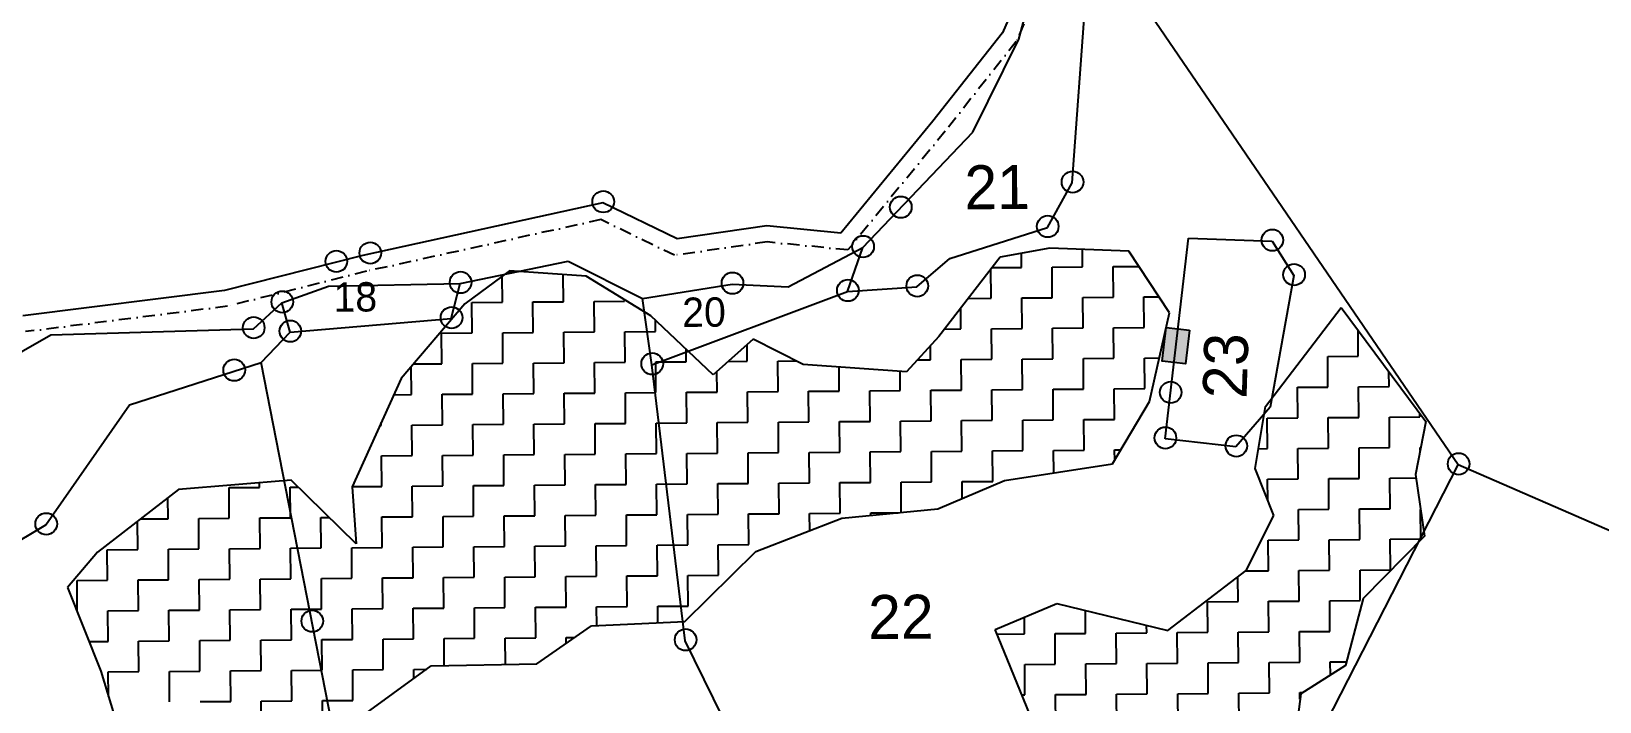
# Model space of a CAD drawing. Header units: metres. Extents: x 291193 to 293446, y 1984590 to 1987927.
# Drawn here: x 292453 to 293104, y 1986535 to 1986814 of the extents above; entities that cross this region are included whole.
import ezdxf

# ---------------------------------------------------------------- set-up
doc = ezdxf.new("R2010")
doc.units = ezdxf.units.M
doc.linetypes.add('DASHDOT', pattern=[1, 0.5, -0.25, 0, -0.25])
for name, color, linetype in [('POLY_HATCH', 12, 'Continuous'), ('POLY_PARCEL', 6, 'Continuous'), ('POLY_WATER', 4, 'Continuous'), ('SYM_STONE', 1, 'Continuous'), ('TEXT_PARCEL', 7, 'Continuous'), ('V_BOUND_LINE', 7, 'Continuous'), ('V_BOUND_STREAM_LINE', 7, 'DASHDOT')]:
    doc.layers.add(name, color=color, linetype=linetype)
doc.styles.add('TEXT_MAP', font='')
doc.styles.get('TEXT_MAP').set_extended_font_data('Kruti Dev 050')

msp = doc.modelspace()

# ---------------------------------------------------------------- hatches: boundary and pattern name
msp.add_hatch(color=256).paths.add_polyline_path([(292922.52, 1986676.69), (292932.22, 1986675.56), (292933.85, 1986689.58), (292924.15, 1986690.71)])

# ---------------------------------------------------------------- linework, layer by layer
msp.add_lwpolyline([(292933.85, 1986689.58), (292932.22, 1986675.56), (292922.52, 1986676.69), (292924.15, 1986690.71)], close=True)
at = {"layer": 'POLY_HATCH'}
for p, q in [((292855.28, 1986719.91), (292829.83, 1986686.95)), ((292875.92, 1986723.61), (292855.28, 1986719.91)), ((292908.71, 1986722.36), (292875.92, 1986723.61)), ((292925.57, 1986696.8), (292908.71, 1986722.36)), ((292651.58, 1986714.21), (292633.03, 1986700.46)), ((292683.37, 1986711.95), (292651.58, 1986714.21)), ((292710.23, 1986695.54), (292683.37, 1986711.95)), ((292633.03, 1986700.46), (292606.56, 1986669.5)), ((292965.39, 1986657.93), (292996.83, 1986699)), ((292996.83, 1986699), (293031.89, 1986651.69)), ((292736.15, 1986671.06), (292710.23, 1986695.54)), ((292917.29, 1986659.94), (292925.57, 1986696.8)), ((292752.68, 1986685.81), (292736.15, 1986671.06)), ((292773.44, 1986675.4), (292752.68, 1986685.81)), ((292829.83, 1986686.95), (292816.33, 1986672.22)), ((292816.33, 1986672.22), (292773.44, 1986675.4)), ((292606.56, 1986669.5), (292586.25, 1986624.48)), ((292901.87, 1986634.12), (292917.29, 1986659.94)), ((292961.06, 1986632.19), (292965.39, 1986657.93)), ((293031.89, 1986651.69), (293027.65, 1986629.71)), ((292857.04, 1986627.2), (292901.87, 1986634.12)), ((292561.01, 1986627.3), (292514.14, 1986623.39)), ((292587.96, 1986600.81), (292561.01, 1986627.3)), ((292829.4, 1986615.38), (292857.04, 1986627.2)), ((292968.79, 1986612.6), (292961.06, 1986632.19)), ((293027.65, 1986629.71), (293031.39, 1986604.04)), ((292514.14, 1986623.39), (292480.56, 1986597.42)), ((292586.25, 1986624.48), (292587.96, 1986600.81)), ((292789.59, 1986611.53), (292829.4, 1986615.38)), ((292753.9, 1986597.63), (292789.59, 1986611.53)), ((292957.37, 1986589.83), (292968.79, 1986612.6)), ((293031.39, 1986604.04), (293005.88, 1986578.13)), ((292480.56, 1986597.42), (292468.08, 1986582.7)), ((292724.38, 1986568.67), (292753.9, 1986597.63)), ((292924.8, 1986564.87), (292957.37, 1986589.83)), ((292468.08, 1986582.7), (292481.98, 1986548.04)), ((292853.18, 1986565.3), (292878.81, 1986576.09)), ((292878.81, 1986576.09), (292924.8, 1986564.87)), ((293005.88, 1986578.13), (292998.55, 1986550.36)), ((292685.57, 1986566.84), (292724.38, 1986568.67)), ((292663, 1986551.03), (292685.57, 1986566.84)), ((292876.34, 1986508.54), (292853.18, 1986565.3)), ((292587.55, 1986527.24), (292619.13, 1986550.17)), ((292619.13, 1986550.17), (292663, 1986551.03)), ((292998.55, 1986550.36), (292979.98, 1986538.62)), ((292481.98, 1986548.04), (292491.83, 1986515.37)), ((292979.98, 1986538.62), (292974.76, 1986498.76))]:
    msp.add_line(p, q, dxfattribs=at)
at = {"layer": 'POLY_HATCH', "linetype": 'Continuous'}
for p, q in [((292864.1, 1986715.65), (292864.06, 1986721.48)), ((292889.46, 1986715.86), (292889.4, 1986723.09)), ((292648.65, 1986701.21), (292648.57, 1986711.98)), ((292651.17, 1986713.91), (292655.39, 1986713.94)), ((292674.01, 1986701.41), (292673.92, 1986712.63)), ((292851.53, 1986702.87), (292851.43, 1986714.93)), ((292851.91, 1986715.55), (292864.1, 1986715.65)), ((292876.78, 1986715.75), (292889.46, 1986715.86)), ((292876.89, 1986703.07), (292876.78, 1986715.75)), ((292902.14, 1986715.96), (292912.88, 1986716.05)), ((292902.25, 1986703.28), (292902.14, 1986715.96)), ((292635.97, 1986701.1), (292648.65, 1986701.21)), ((292636.08, 1986688.42), (292635.97, 1986701.1)), ((292661.33, 1986701.31), (292674.01, 1986701.41)), ((292661.44, 1986688.63), (292661.33, 1986701.31)), ((292686.69, 1986701.52), (292699.37, 1986701.62)), ((292686.8, 1986688.84), (292686.69, 1986701.52)), ((292699.37, 1986701.62), (292699.37, 1986702.18)), ((292838.95, 1986690.08), (292838.88, 1986698.67)), ((292842.06, 1986702.79), (292851.53, 1986702.87)), ((292864.21, 1986702.97), (292876.89, 1986703.07)), ((292864.31, 1986690.29), (292864.21, 1986702.97)), ((292889.57, 1986703.18), (292902.25, 1986703.28)), ((292889.67, 1986690.5), (292889.57, 1986703.18)), ((292914.92, 1986703.38), (292921.19, 1986703.43)), ((292915.03, 1986690.7), (292914.92, 1986703.38)), ((292712.16, 1986689.05), (292712.12, 1986693.76)), ((292623.4, 1986688.32), (292636.08, 1986688.42)), ((292623.5, 1986675.64), (292623.4, 1986688.32)), ((292648.76, 1986688.53), (292661.44, 1986688.63)), ((292648.86, 1986675.85), (292648.76, 1986688.53)), ((292674.12, 1986688.73), (292686.8, 1986688.84)), ((292674.22, 1986676.06), (292674.12, 1986688.73)), ((292699.48, 1986688.94), (292712.16, 1986689.05)), ((292699.58, 1986676.26), (292699.48, 1986688.94)), ((292832.2, 1986690.03), (292838.95, 1986690.08)), ((292851.63, 1986690.19), (292864.31, 1986690.29)), ((292851.73, 1986677.51), (292851.63, 1986690.19)), ((292876.99, 1986690.39), (292889.67, 1986690.5)), ((292877.09, 1986677.71), (292876.99, 1986690.39)), ((292902.35, 1986690.6), (292915.03, 1986690.7)), ((292902.45, 1986677.92), (292902.35, 1986690.6)), ((292990.95, 1986691.32), (292991.11, 1986691.33)), ((292991.11, 1986691.33), (292991.1, 1986691.53)), ((293003.89, 1986678.75), (293003.8, 1986689.59)), ((292724.94, 1986676.47), (292724.9, 1986681.7)), ((292750.3, 1986676.68), (292750.24, 1986683.64)), ((292826.38, 1986677.3), (292826.33, 1986683.13)), ((292991.21, 1986678.65), (293003.89, 1986678.75)), ((292610.93, 1986662.86), (292610.83, 1986674.5)), ((292611.73, 1986675.54), (292623.5, 1986675.64)), ((292636.18, 1986675.74), (292648.86, 1986675.85)), ((292636.29, 1986663.06), (292636.18, 1986675.74)), ((292661.54, 1986675.95), (292674.22, 1986676.06)), ((292661.64, 1986663.27), (292661.54, 1986675.95)), ((292686.9, 1986676.16), (292699.58, 1986676.26)), ((292687, 1986663.48), (292686.9, 1986676.16)), ((292712.26, 1986676.37), (292724.94, 1986676.47)), ((292712.36, 1986663.69), (292712.26, 1986676.37)), ((292737.72, 1986663.89), (292737.65, 1986672.4)), ((292742.37, 1986676.61), (292750.3, 1986676.68)), ((292762.98, 1986676.78), (292770.56, 1986676.84)), ((292763.08, 1986664.1), (292762.98, 1986676.78)), ((292788.44, 1986664.31), (292788.36, 1986674.29)), ((292813.8, 1986664.52), (292813.73, 1986672.41)), ((292820.94, 1986677.25), (292826.38, 1986677.3)), ((292839.05, 1986677.4), (292851.73, 1986677.51)), ((292839.16, 1986664.72), (292839.05, 1986677.4)), ((292864.41, 1986677.61), (292877.09, 1986677.71)), ((292864.52, 1986664.93), (292864.41, 1986677.61)), ((292889.77, 1986677.82), (292902.45, 1986677.92)), ((292889.88, 1986665.14), (292889.77, 1986677.82)), ((292915.13, 1986678.02), (292921.36, 1986678.07)), ((292915.24, 1986665.34), (292915.13, 1986678.02)), ((292991.31, 1986665.97), (292991.21, 1986678.65)), ((293016.67, 1986666.17), (293016.62, 1986672.29)), ((292978.63, 1986665.86), (292991.31, 1986665.97)), ((292978.74, 1986653.18), (292978.63, 1986665.86)), ((293003.99, 1986666.07), (293016.67, 1986666.17)), ((293004.1, 1986653.39), (293003.99, 1986666.07)), ((292603.53, 1986662.8), (292610.93, 1986662.86)), ((292623.61, 1986662.96), (292636.29, 1986663.06)), ((292623.71, 1986650.28), (292623.61, 1986662.96)), ((292648.96, 1986663.17), (292661.64, 1986663.27)), ((292649.07, 1986650.49), (292648.96, 1986663.17)), ((292674.32, 1986663.38), (292687, 1986663.48)), ((292674.43, 1986650.7), (292674.32, 1986663.38)), ((292699.68, 1986663.58), (292712.36, 1986663.69)), ((292699.79, 1986650.9), (292699.68, 1986663.58)), ((292725.04, 1986663.79), (292737.72, 1986663.89)), ((292725.15, 1986651.11), (292725.04, 1986663.79)), ((292750.4, 1986664), (292763.08, 1986664.1)), ((292750.5, 1986651.32), (292750.4, 1986664)), ((292775.76, 1986664.2), (292788.44, 1986664.31)), ((292775.86, 1986651.53), (292775.76, 1986664.2)), ((292801.12, 1986664.41), (292813.8, 1986664.52)), ((292801.22, 1986651.73), (292801.12, 1986664.41)), ((292826.48, 1986664.62), (292839.16, 1986664.72)), ((292826.58, 1986651.94), (292826.48, 1986664.62)), ((292851.84, 1986664.83), (292864.52, 1986664.93)), ((292851.94, 1986652.15), (292851.84, 1986664.83)), ((292877.2, 1986665.03), (292889.88, 1986665.14)), ((292877.3, 1986652.35), (292877.2, 1986665.03)), ((292902.56, 1986665.24), (292915.24, 1986665.34)), ((292902.66, 1986652.56), (292902.56, 1986665.24)), ((292966.06, 1986653.08), (292978.74, 1986653.18)), ((292966.16, 1986640.4), (292966.06, 1986653.08)), ((292991.42, 1986653.29), (293004.1, 1986653.39)), ((292991.52, 1986640.61), (292991.42, 1986653.29)), ((293016.78, 1986653.49), (293029.46, 1986653.6)), ((293016.88, 1986640.81), (293016.78, 1986653.49)), ((293029.46, 1986653.6), (293029.44, 1986654.99)), ((292597.79, 1986650.07), (292598.35, 1986650.07)), ((292598.35, 1986650.07), (292598.34, 1986651.29)), ((292611.03, 1986650.18), (292623.71, 1986650.28)), ((292611.13, 1986637.5), (292611.03, 1986650.18)), ((292636.39, 1986650.39), (292649.07, 1986650.49)), ((292636.49, 1986637.71), (292636.39, 1986650.39)), ((292661.75, 1986650.59), (292674.43, 1986650.7)), ((292661.85, 1986637.91), (292661.75, 1986650.59)), ((292687.11, 1986650.8), (292699.79, 1986650.9)), ((292687.21, 1986638.12), (292687.11, 1986650.8)), ((292712.47, 1986651.01), (292725.15, 1986651.11)), ((292712.57, 1986638.33), (292712.47, 1986651.01)), ((292737.83, 1986651.21), (292750.5, 1986651.32)), ((292737.93, 1986638.53), (292737.83, 1986651.21)), ((292763.18, 1986651.42), (292775.86, 1986651.53)), ((292763.29, 1986638.74), (292763.18, 1986651.42)), ((292788.54, 1986651.63), (292801.22, 1986651.73)), ((292788.65, 1986638.95), (292788.54, 1986651.63)), ((292813.9, 1986651.84), (292826.58, 1986651.94)), ((292814.01, 1986639.16), (292813.9, 1986651.84)), ((292839.26, 1986652.04), (292851.94, 1986652.15)), ((292839.37, 1986639.36), (292839.26, 1986652.04)), ((292864.62, 1986652.25), (292877.3, 1986652.35)), ((292864.72, 1986639.57), (292864.62, 1986652.25)), ((292889.98, 1986652.46), (292902.66, 1986652.56)), ((292890.08, 1986639.78), (292889.98, 1986652.46)), ((292877.4, 1986639.67), (292890.08, 1986639.78)), ((292902.76, 1986639.88), (292905.32, 1986639.9)), ((292902.8, 1986635.67), (292902.76, 1986639.88)), ((292962.44, 1986640.37), (292966.16, 1986640.4)), ((292978.84, 1986640.5), (292991.52, 1986640.61)), ((292978.94, 1986627.82), (292978.84, 1986640.5)), ((293004.2, 1986640.71), (293016.88, 1986640.81)), ((293004.3, 1986628.03), (293004.2, 1986640.71)), ((293029.56, 1986640.92), (293029.81, 1986640.92)), ((293029.57, 1986639.65), (293029.56, 1986640.92)), ((292598.45, 1986637.39), (292611.13, 1986637.5)), ((292598.56, 1986624.72), (292598.45, 1986637.39)), ((292623.81, 1986637.6), (292636.49, 1986637.71)), ((292623.92, 1986624.92), (292623.81, 1986637.6)), ((292649.17, 1986637.81), (292661.85, 1986637.91)), ((292649.28, 1986625.13), (292649.17, 1986637.81)), ((292674.53, 1986638.02), (292687.21, 1986638.12)), ((292674.63, 1986625.34), (292674.53, 1986638.02)), ((292699.89, 1986638.22), (292712.57, 1986638.33)), ((292699.99, 1986625.54), (292699.89, 1986638.22)), ((292725.25, 1986638.43), (292737.93, 1986638.53)), ((292725.35, 1986625.75), (292725.25, 1986638.43)), ((292750.61, 1986638.64), (292763.29, 1986638.74)), ((292750.71, 1986625.96), (292750.61, 1986638.64)), ((292775.97, 1986638.85), (292788.65, 1986638.95)), ((292776.07, 1986626.17), (292775.97, 1986638.85)), ((292801.33, 1986639.05), (292814.01, 1986639.16)), ((292801.43, 1986626.37), (292801.33, 1986639.05)), ((292826.69, 1986639.26), (292839.37, 1986639.36)), ((292826.79, 1986626.58), (292826.69, 1986639.26)), ((292852.05, 1986639.47), (292864.72, 1986639.57)), ((292852.15, 1986626.79), (292852.05, 1986639.47)), ((292877.48, 1986630.35), (292877.4, 1986639.67)), ((292839.47, 1986626.68), (292852.15, 1986626.79)), ((292839.53, 1986619.71), (292839.47, 1986626.68)), ((292966.26, 1986627.72), (292978.94, 1986627.82)), ((292966.34, 1986618.81), (292966.26, 1986627.72)), ((292991.62, 1986627.93), (293004.3, 1986628.03)), ((292991.73, 1986615.25), (292991.62, 1986627.93)), ((293016.98, 1986628.13), (293027.87, 1986628.22)), ((293017.09, 1986615.46), (293016.98, 1986628.13)), ((292535.16, 1986624.2), (292547.84, 1986624.3)), ((292535.26, 1986611.52), (292535.16, 1986624.2)), ((292547.84, 1986624.3), (292547.82, 1986626.2)), ((292560.52, 1986624.4), (292563.93, 1986624.43)), ((292560.62, 1986611.72), (292560.52, 1986624.4)), ((292586.31, 1986624.62), (292598.56, 1986624.72)), ((292611.24, 1986624.82), (292623.92, 1986624.92)), ((292611.34, 1986612.14), (292611.24, 1986624.82)), ((292636.6, 1986625.03), (292649.28, 1986625.13)), ((292636.7, 1986612.35), (292636.6, 1986625.03)), ((292661.96, 1986625.23), (292674.63, 1986625.34)), ((292662.06, 1986612.55), (292661.96, 1986625.23)), ((292687.31, 1986625.44), (292699.99, 1986625.54)), ((292687.42, 1986612.76), (292687.31, 1986625.44)), ((292712.67, 1986625.65), (292725.35, 1986625.75)), ((292712.78, 1986612.97), (292712.67, 1986625.65)), ((292738.03, 1986625.86), (292750.71, 1986625.96)), ((292738.14, 1986613.18), (292738.03, 1986625.86)), ((292763.39, 1986626.06), (292776.07, 1986626.17)), ((292763.5, 1986613.38), (292763.39, 1986626.06)), ((292788.75, 1986626.27), (292801.43, 1986626.37)), ((292788.85, 1986613.59), (292788.75, 1986626.27)), ((292814.11, 1986626.48), (292826.79, 1986626.58)), ((292814.21, 1986613.91), (292814.11, 1986626.48)), ((292509.9, 1986611.31), (292509.83, 1986620.06)), ((292801.53, 1986613.69), (292812.89, 1986613.79)), ((292801.54, 1986612.69), (292801.53, 1986613.69)), ((292979.05, 1986615.14), (292991.73, 1986615.25)), ((292979.15, 1986602.46), (292979.05, 1986615.14)), ((293004.41, 1986615.35), (293017.09, 1986615.46)), ((293004.51, 1986602.67), (293004.41, 1986615.35)), ((293029.87, 1986602.88), (293029.77, 1986615.18)), ((292497.33, 1986598.53), (292497.23, 1986610.31)), ((292498.4, 1986611.22), (292509.9, 1986611.31)), ((292522.58, 1986611.41), (292535.26, 1986611.52)), ((292522.69, 1986598.73), (292522.58, 1986611.41)), ((292547.94, 1986611.62), (292560.62, 1986611.72)), ((292548.05, 1986598.94), (292547.94, 1986611.62)), ((292573.3, 1986611.83), (292576.72, 1986611.86)), ((292573.41, 1986599.15), (292573.3, 1986611.83)), ((292598.66, 1986612.04), (292611.34, 1986612.14)), ((292598.76, 1986599.36), (292598.66, 1986612.04)), ((292624.02, 1986612.24), (292636.7, 1986612.35)), ((292624.12, 1986599.56), (292624.02, 1986612.24)), ((292649.38, 1986612.45), (292662.06, 1986612.55)), ((292649.48, 1986599.77), (292649.38, 1986612.45)), ((292674.74, 1986612.66), (292687.42, 1986612.76)), ((292674.84, 1986599.98), (292674.74, 1986612.66)), ((292700.1, 1986612.86), (292712.78, 1986612.97)), ((292700.2, 1986600.19), (292700.1, 1986612.86)), ((292725.46, 1986613.07), (292738.14, 1986613.18)), ((292725.56, 1986600.39), (292725.46, 1986613.07)), ((292750.82, 1986613.28), (292763.5, 1986613.38)), ((292750.92, 1986600.6), (292750.82, 1986613.28)), ((292776.17, 1986613.49), (292788.85, 1986613.59)), ((292776.23, 1986606.33), (292776.17, 1986613.49)), ((292966.47, 1986602.36), (292979.15, 1986602.46)), ((292966.58, 1986589.68), (292966.47, 1986602.36)), ((292991.83, 1986602.57), (293004.51, 1986602.67)), ((292991.93, 1986589.89), (292991.83, 1986602.57)), ((293017.19, 1986602.78), (293029.87, 1986602.88)), ((293017.29, 1986590.1), (293017.19, 1986602.78)), ((292484.65, 1986598.42), (292497.33, 1986598.53)), ((292484.75, 1986585.74), (292484.65, 1986598.42)), ((292510.01, 1986598.63), (292522.69, 1986598.73)), ((292510.11, 1986585.95), (292510.01, 1986598.63)), ((292535.37, 1986598.84), (292548.05, 1986598.94)), ((292535.47, 1986586.16), (292535.37, 1986598.84)), ((292560.73, 1986599.05), (292573.41, 1986599.15)), ((292560.83, 1986586.37), (292560.73, 1986599.05)), ((292586.09, 1986599.25), (292598.76, 1986599.36)), ((292586.19, 1986586.57), (292586.09, 1986599.25)), ((292611.44, 1986599.46), (292624.12, 1986599.56)), ((292611.55, 1986586.78), (292611.44, 1986599.46)), ((292636.8, 1986599.67), (292649.48, 1986599.77)), ((292636.91, 1986586.99), (292636.8, 1986599.67)), ((292662.16, 1986599.87), (292674.84, 1986599.98)), ((292662.27, 1986587.19), (292662.16, 1986599.87)), ((292687.52, 1986600.08), (292700.2, 1986600.19)), ((292687.63, 1986587.4), (292687.52, 1986600.08)), ((292712.88, 1986600.29), (292725.56, 1986600.39)), ((292712.98, 1986587.61), (292712.88, 1986600.29)), ((292738.24, 1986600.5), (292750.92, 1986600.6)), ((292738.34, 1986587.82), (292738.24, 1986600.5)), ((292725.66, 1986587.71), (292738.34, 1986587.82)), ((292725.77, 1986575.03), (292725.66, 1986587.71)), ((292957.07, 1986589.6), (292966.58, 1986589.68)), ((292979.26, 1986589.79), (292991.93, 1986589.89)), ((292979.36, 1986577.11), (292979.26, 1986589.79)), ((293004.61, 1986589.99), (293017.29, 1986590.1)), ((293004.72, 1986577.31), (293004.61, 1986589.99)), ((292472.07, 1986585.64), (292484.75, 1986585.74)), ((292472.18, 1986572.96), (292472.07, 1986585.64)), ((292497.43, 1986585.85), (292510.11, 1986585.95)), ((292497.54, 1986573.17), (292497.43, 1986585.85)), ((292522.79, 1986586.05), (292535.47, 1986586.16)), ((292522.89, 1986573.38), (292522.79, 1986586.05)), ((292548.15, 1986586.26), (292560.83, 1986586.37)), ((292548.25, 1986573.58), (292548.15, 1986586.26)), ((292573.51, 1986586.47), (292586.19, 1986586.57)), ((292573.61, 1986573.79), (292573.51, 1986586.47)), ((292598.87, 1986586.68), (292611.55, 1986586.78)), ((292598.97, 1986574), (292598.87, 1986586.68)), ((292624.23, 1986586.88), (292636.91, 1986586.99)), ((292624.33, 1986574.2), (292624.23, 1986586.88)), ((292649.59, 1986587.09), (292662.27, 1986587.19)), ((292649.69, 1986574.41), (292649.59, 1986587.09)), ((292674.95, 1986587.3), (292687.63, 1986587.4)), ((292675.05, 1986574.62), (292674.95, 1986587.3)), ((292700.3, 1986587.51), (292712.98, 1986587.61)), ((292700.41, 1986574.83), (292700.3, 1986587.51)), ((292954, 1986576.9), (292953.92, 1986587.18)), ((292662.37, 1986574.52), (292675.05, 1986574.62)), ((292687.73, 1986574.72), (292700.41, 1986574.83)), ((292687.79, 1986566.94), (292687.73, 1986574.72)), ((292713.09, 1986574.93), (292725.77, 1986575.03)), ((292713.14, 1986568.14), (292713.09, 1986574.93)), ((292941.32, 1986576.79), (292954, 1986576.9)), ((292941.42, 1986564.12), (292941.32, 1986576.79)), ((292966.68, 1986577), (292979.36, 1986577.11)), ((292966.78, 1986564.32), (292966.68, 1986577)), ((292992.04, 1986577.21), (293004.72, 1986577.31)), ((292992.14, 1986564.53), (292992.04, 1986577.21)), ((292471.98, 1986572.96), (292472.18, 1986572.96)), ((292484.86, 1986573.06), (292497.54, 1986573.17)), ((292484.96, 1986560.38), (292484.86, 1986573.06)), ((292510.21, 1986573.27), (292522.89, 1986573.38)), ((292510.32, 1986560.59), (292510.21, 1986573.27)), ((292535.57, 1986573.48), (292548.25, 1986573.58)), ((292535.68, 1986560.8), (292535.57, 1986573.48)), ((292560.93, 1986573.69), (292573.61, 1986573.79)), ((292561.04, 1986561.01), (292560.93, 1986573.69)), ((292586.29, 1986573.89), (292598.97, 1986574)), ((292586.4, 1986561.21), (292586.29, 1986573.89)), ((292611.65, 1986574.1), (292624.33, 1986574.2)), ((292611.76, 1986561.42), (292611.65, 1986574.1)), ((292637.01, 1986574.31), (292649.69, 1986574.41)), ((292637.11, 1986561.63), (292637.01, 1986574.31)), ((292662.47, 1986561.84), (292662.37, 1986574.52)), ((292865.35, 1986563.49), (292865.29, 1986570.39)), ((292890.71, 1986563.7), (292890.63, 1986573.21)), ((292624.43, 1986561.52), (292637.11, 1986561.63)), ((292649.79, 1986561.73), (292662.47, 1986561.84)), ((292649.88, 1986550.78), (292649.79, 1986561.73)), ((292675.15, 1986561.94), (292678.61, 1986561.97)), ((292675.17, 1986559.56), (292675.15, 1986561.94)), ((292853.95, 1986563.4), (292865.35, 1986563.49)), ((292878.03, 1986563.6), (292890.71, 1986563.7)), ((292878.13, 1986550.92), (292878.03, 1986563.6)), ((292903.39, 1986563.8), (292916.06, 1986563.91)), ((292903.49, 1986551.12), (292903.39, 1986563.8)), ((292916.06, 1986563.91), (292916.04, 1986567.01)), ((292928.74, 1986564.01), (292941.42, 1986564.12)), ((292928.85, 1986551.33), (292928.74, 1986564.01)), ((292954.1, 1986564.22), (292966.78, 1986564.32)), ((292954.21, 1986551.54), (292954.1, 1986564.22)), ((292979.46, 1986564.43), (292992.14, 1986564.53)), ((292979.57, 1986551.75), (292979.46, 1986564.43)), ((292477.05, 1986560.32), (292484.96, 1986560.38)), ((292497.64, 1986560.49), (292510.32, 1986560.59)), ((292497.74, 1986547.81), (292497.64, 1986560.49)), ((292523, 1986560.7), (292535.68, 1986560.8)), ((292523.1, 1986548.02), (292523, 1986560.7)), ((292548.36, 1986560.9), (292561.04, 1986561.01)), ((292548.46, 1986548.22), (292548.36, 1986560.9)), ((292573.72, 1986561.11), (292586.4, 1986561.21)), ((292573.82, 1986548.43), (292573.72, 1986561.11)), ((292599.08, 1986561.32), (292611.76, 1986561.42)), ((292599.18, 1986548.64), (292599.08, 1986561.32)), ((292624.53, 1986550.28), (292624.43, 1986561.52)), ((292586.5, 1986548.53), (292599.18, 1986548.64)), ((292611.86, 1986548.74), (292617.22, 1986548.79)), ((292611.89, 1986544.91), (292611.86, 1986548.74)), ((292865.45, 1986550.81), (292878.13, 1986550.92)), ((292865.55, 1986538.13), (292865.45, 1986550.81)), ((292890.81, 1986551.02), (292903.49, 1986551.12)), ((292890.91, 1986538.34), (292890.81, 1986551.02)), ((292916.17, 1986551.23), (292928.85, 1986551.33)), ((292916.27, 1986538.55), (292916.17, 1986551.23)), ((292941.53, 1986551.44), (292954.21, 1986551.54)), ((292941.63, 1986538.76), (292941.53, 1986551.44)), ((292966.89, 1986551.64), (292979.57, 1986551.75)), ((292966.99, 1986538.96), (292966.89, 1986551.64)), ((292992.25, 1986551.85), (292998.95, 1986551.9)), ((292992.29, 1986546.4), (292992.25, 1986551.85)), ((292485.06, 1986547.71), (292497.74, 1986547.81)), ((292485.15, 1986537.53), (292485.06, 1986547.71)), ((292510.42, 1986547.91), (292523.1, 1986548.02)), ((292510.53, 1986535.23), (292510.42, 1986547.91)), ((292535.78, 1986548.12), (292548.46, 1986548.22)), ((292535.88, 1986535.44), (292535.78, 1986548.12)), ((292561.14, 1986548.33), (292573.82, 1986548.43)), ((292561.24, 1986535.65), (292561.14, 1986548.33)), ((292586.6, 1986535.85), (292586.5, 1986548.53)), ((292548.56, 1986535.54), (292561.24, 1986535.65)), ((292548.67, 1986522.86), (292548.56, 1986535.54)), ((292573.92, 1986535.75), (292586.6, 1986535.85)), ((292574.03, 1986523.07), (292573.92, 1986535.75)), ((292599.28, 1986535.96), (292599.56, 1986535.96)), ((292599.28, 1986535.76), (292599.28, 1986535.96)), ((292864.27, 1986538.12), (292865.55, 1986538.13)), ((292878.23, 1986538.24), (292890.91, 1986538.34)), ((292878.34, 1986525.56), (292878.23, 1986538.24)), ((292903.59, 1986538.45), (292916.27, 1986538.55)), ((292903.7, 1986525.77), (292903.59, 1986538.45)), ((292928.95, 1986538.65), (292941.63, 1986538.76)), ((292929.06, 1986525.97), (292928.95, 1986538.65)), ((292954.31, 1986538.86), (292966.99, 1986538.96)), ((292954.41, 1986526.18), (292954.31, 1986538.86)), ((292979.67, 1986539.07), (292980.71, 1986539.08)), ((292979.69, 1986536.4), (292979.67, 1986539.07)), ((292523.21, 1986535.34), (292535.88, 1986535.44))]:
    msp.add_line(p, q, dxfattribs=at)
at = {"layer": 'POLY_PARCEL'}
for p, q in [((292885.15, 1986750.7), (292892.87, 1986856.87)), ((292874.85, 1986732.24), (292885.15, 1986750.7)), ((292834.42, 1986719.38), (292874.85, 1986732.24)), ((292923.69, 1986644.46), (292933.38, 1986727.84)), ((292933.38, 1986727.84), (292968.09, 1986726.55)), ((292968.09, 1986726.55), (292977.1, 1986712.22)), ((292791.9, 1986705.67), (292798.23, 1986723.91)), ((292820.72, 1986707.57), (292834.42, 1986719.38)), ((292977.1, 1986712.22), (292967.3, 1986657.65)), ((292627.41, 1986694.38), (292631.17, 1986708.99)), ((292710.68, 1986675.23), (292791.9, 1986705.67)), ((292791.9, 1986705.67), (292820.72, 1986707.57)), ((292560.48, 1986688.78), (292557.14, 1986700.91)), ((292710.68, 1986675.23), (292706.79, 1986702.73)), ((292560.48, 1986688.78), (292627.41, 1986694.38)), ((292548.46, 1986676.23), (292560.48, 1986688.78)), ((292493.89, 1986658.63), (292548.46, 1986676.23)), ((292587.03, 1986479.35), (292548.46, 1986676.23)), ((292724.54, 1986560.62), (292710.68, 1986675.23)), ((292459.15, 1986608.74), (292493.89, 1986658.63)), ((292967.3, 1986657.65), (292953.12, 1986641.1)), ((292953.12, 1986641.1), (292923.69, 1986644.46)), ((292984.1, 1986513.93), (293045.41, 1986633.65)), ((292442.23, 1986598.62), (292459.15, 1986608.74)), ((292766.62, 1986474.93), (292724.54, 1986560.62))]:
    msp.add_line(p, q, dxfattribs=at)
at = {"layer": 'POLY_WATER'}
for p, q in [((292875.26, 1986856.53), (292856.16, 1986812.99)), ((292863.03, 1986810.36), (292875.26, 1986856.53)), ((292856.16, 1986812.99), (292827.24, 1986776.41)), ((292843.97, 1986771.78), (292863.03, 1986810.36)), ((292827.24, 1986776.41), (292789.16, 1986729.92)), ((292798.23, 1986723.91), (292843.97, 1986771.78)), ((292690.37, 1986742.52), (292590.67, 1986720.55)), ((292721.2, 1986727.58), (292690.37, 1986742.52)), ((292758.42, 1986732.94), (292721.2, 1986727.58)), ((292789.16, 1986729.92), (292758.42, 1986732.94)), ((292590.67, 1986720.55), (292533.25, 1986706.08)), ((292631.17, 1986708.99), (292675.96, 1986718.27)), ((292675.96, 1986718.27), (292706.79, 1986702.73)), ((292767.25, 1986707.58), (292798.23, 1986723.91)), ((292533.25, 1986706.08), (292449.56, 1986695.56)), ((292557.14, 1986700.91), (292576.46, 1986707.92)), ((292576.46, 1986707.92), (292631.17, 1986708.99)), ((292706.79, 1986702.73), (292744.01, 1986708.7)), ((292744.01, 1986708.7), (292767.25, 1986707.58)), ((292545.28, 1986690.21), (292557.14, 1986700.91)), ((292438.4, 1986674.62), (292461.25, 1986687.62)), ((292461.25, 1986687.62), (292545.28, 1986690.21))]:
    msp.add_line(p, q, dxfattribs=at)
at = {"layer": 'SYM_STONE'}
for centre in [(292885.28, 1986751.1), (292690.5, 1986742.93), (292814, 1986740.67), (292874.98, 1986732.65), (292968.22, 1986726.96), (292593.8, 1986721.62), (292798.37, 1986724.31), (292579.72, 1986718.16), (292631.3, 1986709.4), (292744.14, 1986709.1), (292820.85, 1986707.98), (292977.24, 1986712.62), (292557.27, 1986701.32), (292792.03, 1986706.08), (292627.54, 1986694.79), (292545.42, 1986690.62), (292560.61, 1986689.18), (292710.82, 1986675.64), (292537.32, 1986673), (292926.02, 1986663.76), (292923.83, 1986644.87), (292953.26, 1986641.51), (293045.54, 1986634.06), (292459.28, 1986609.15), (292569.72, 1986568.79), (292724.68, 1986561.03)]:
    msp.add_circle(centre, 4.49, dxfattribs=at)
at = {"layer": 'V_BOUND_LINE'}
for p, q in [((293045.41, 1986633.65), (292892.87, 1986856.87)), ((293428.31, 1986466.91), (293045.41, 1986633.65))]:
    msp.add_line(p, q, dxfattribs=at)
at = {"layer": 'V_BOUND_STREAM_LINE', "ltscale": 10}
for p, q in [((292881.37, 1986853.85), (292861.92, 1986809.52)), ((292861.92, 1986809.52), (292832.44, 1986772.22)), ((292832.44, 1986772.22), (292792.06, 1986722.93)), ((292689.54, 1986735.5), (292592.21, 1986714.05)), ((292720.13, 1986720.68), (292689.54, 1986735.5)), ((292758.57, 1986726.22), (292720.13, 1986720.68)), ((292792.06, 1986722.93), (292758.57, 1986726.22)), ((292592.21, 1986714.05), (292534.48, 1986699.51)), ((292534.48, 1986699.51), (292450.76, 1986688.99))]:
    msp.add_line(p, q, dxfattribs=at)

# ---------------------------------------------------------------- texts
at = {"layer": 'TEXT_PARCEL', "style": 'TEXT_MAP'}
for s, height, rotation, p in [('21', 18.259, 0.46821, (292840.5, 1986739.74)), ('18', 12.173, 0.46821, (292578.58, 1986697.23)), ('20', 12.173, 0.46821, (292723.32, 1986690.92)), ('23', 18.259, 88.26395, (292957.5, 1986660.95)), ('22', 18.259, 0.46821, (292800.54, 1986561.31))]:
    msp.add_text(s, height=height, rotation=rotation, dxfattribs=at).set_placement(p)

doc.saveas('drawing.dxf')
